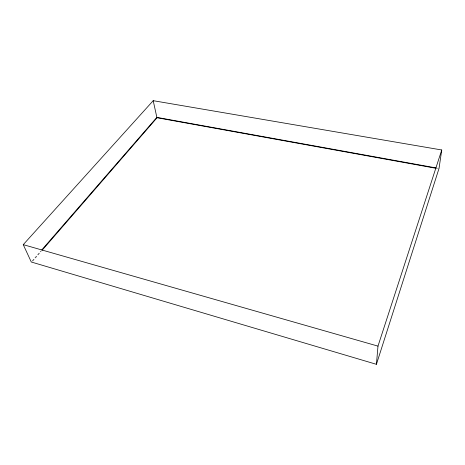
<?xml version="1.0" encoding="UTF-8"?>
<svg xmlns="http://www.w3.org/2000/svg" width="465" height="465" viewBox="0 0 465 465"><rect width="100%" height="100%" fill="white"/><g stroke="black" fill="none" stroke-linecap="round" stroke-linejoin="round"><path stroke-width="0.35" stroke-dasharray="2.33 1.74" d="M32.66 261.161L41.205 251.303M32.242 260.906L40.804 251.048M436.879 168.068L438.309 168.33"/><path stroke-width="0.7" d="M376.429 364.316L377.987 346.123L441.75 149.98L153.2 100.684L23.25 244.648L31.289 262.004L376.429 364.316L439.018 168.458L441.75 149.98M42.158 250.211L157.054 117.738L436.158 168.318M41.751 249.949L156.862 117.378L153.2 100.684M156.862 117.378L436.164 167.941M23.25 244.648L377.987 346.123"/></g></svg>
